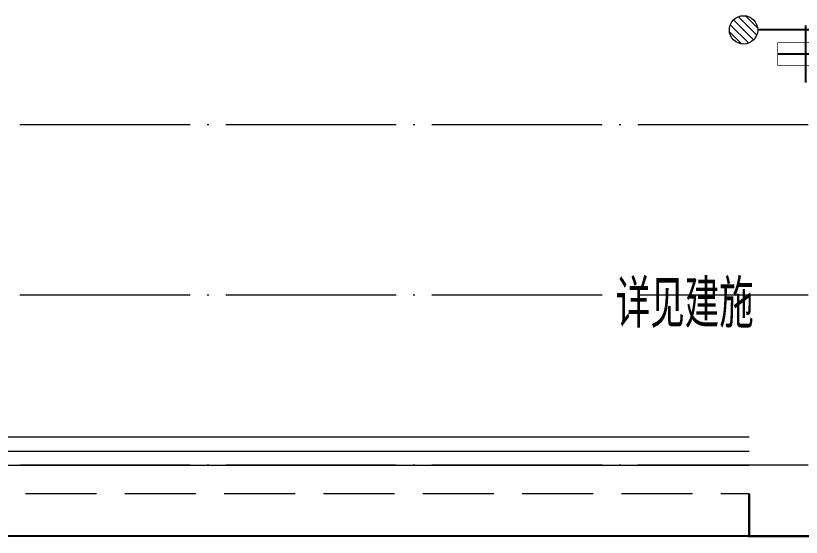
# Model space of a CAD drawing. Extents: x -518115 to 790560, y -210384 to 1628073.
# Drawn here: x 439332 to 442100, y 363570 to 365409 of the extents above; entities that cross this region are included whole.
import ezdxf

# ---------------------------------------------------------------- set-up
doc = ezdxf.new("R2010")
doc.units = 0
doc.header["$LTSCALE"] = 1000
doc.header["$MEASUREMENT"] = 0
doc.linetypes.add('DASH', pattern=[0.35, 0.25, -0.1])
doc.linetypes.add('DOTE', pattern=[2.42, 2, -0.2, 0.02, -0.2])
for name, color, linetype, lineweight in [('DOTE', 19, 'DOTE', 9), ('LVTRY', 1, 'Continuous', 13), ('平面-栏杆', 135, 'Continuous', 15), ('平面-看线', 45, 'Continuous', 15), ('平面-空调室内机', 176, 'Continuous', 9), ('空调', 76, 'Continuous', 13)]:
    doc.layers.add(name, color=color, linetype=linetype, lineweight=lineweight)
for name, color, linetype in [('PUB_TEXT', 4, 'Continuous'), ('VPIPE-凝结', 150, 'Continuous'), ('机电标识类', 1, 'Continuous'), ('看线', 251, 'Continuous')]:
    doc.layers.add(name, color=color, linetype=linetype)
doc.styles.add('_TCH_AXIS', font='COMPLEX', dxfattribs={"bigfont": 'GBCBIG'})

# ---------------------------------------------------------------- blocks, each defined once
blk = doc.blocks.new('dongkong')
blk.add_wipeout([(-603756, 210771), (-603756, 210570.8), (-603836, 210570.8), (-603836, 210771)])
at = {"layer": '机电标识类', "color": 250, "linetype": 'DASH', "ltscale": 400}
for p, q in [((-603796, 210771), (-603796, 210570.8)), ((-603896, 210670.7), (-603696, 210670.7))]:
    blk.add_line(p, q, dxfattribs=at)
at = {"layer": '空调', "color": 6, "linetype": 'DASH', "const_width": 2}
blk.add_lwpolyline([(-603756, 210771), (-603756, 210570.8), (-603836, 210570.8), (-603836, 210771)], close=True, dxfattribs=at)
blk = doc.blocks.new('GDGDRGDGDRGDR')
at = {"layer": '平面-空调室内机', "ltscale": 0.3, "xscale": -1, "rotation": 270}
blk.add_blockref('dongkong', (231445.9, 1046278.1), dxfattribs=at)
blk = doc.blocks.new('$lvtry$00000171')
for p, q in [((-74.2, 10.6), (-10.6, 74.2)), ((-69.8, -27.4), (27.4, 69.8)), ((-53, -53), (53, 53)), ((-27.4, -69.8), (69.8, 27.4)), ((10.6, -74.2), (74.2, -10.6))]:
    blk.add_line(p, q)
blk.add_circle((0, 0), 75)
blk.add_point((0, 0))
blk = doc.blocks.new('GDGDGDSDA')
at = {"layer": 'DOTE', "linetype": 'DOTE', "ltscale": 0.3}
for p, q in [((471334.8, 362758.3), (417334.8, 362758.3)), ((471334.8, 362158.3), (417334.8, 362158.3)), ((471334.8, 361558.3), (417334.8, 361558.3))]:
    blk.add_line(p, q, dxfattribs=at)

msp = doc.modelspace()

# ---------------------------------------------------------------- linework, layer by layer
at = {"color": 30, "const_width": 8}
msp.add_lwpolyline([(443066.6, 363723.7), (443066.6, 363573.7), (441916.6, 363573.7), (441916.6, 363723.7)], dxfattribs=at)
at = {"layer": '平面-栏杆'}
for points in [[(437266.6, 363873.7), (441916.6, 363873.7)], [(437266.6, 363823.7), (441916.6, 363823.7)]]:
    msp.add_lwpolyline(points, dxfattribs=at)
at = {"layer": '平面-看线', "linetype": 'DASH'}
msp.add_lwpolyline([(437266.6, 363723.7), (441916.6, 363723.7)], dxfattribs=at)
at = {"layer": '看线', "color": 202, "ltscale": 0.5}
msp.add_lwpolyline([(441916.6, 363573.7), (437266.6, 363573.7)], dxfattribs=at)

# ---------------------------------------------------------------- texts
at = {"layer": 'PUB_TEXT', "style": '_TCH_AXIS'}
msp.add_text('详见建施', height=168.79, dxfattribs=at).set_placement((441446.3, 364308.4))

# ---------------------------------------------------------------- next in the draw order: block references
msp.add_blockref('GDGDRGDGDRGDR', (0, -77208.4))

# ---------------------------------------------------------------- next in the draw order: linework, layer by layer
at = {"layer": 'VPIPE-凝结', "ltscale": 0.1}
msp.add_line((442286.6, 365358.7), (441946.6, 365358.7), dxfattribs=at)
at = {"layer": '平面-看线'}
msp.add_lwpolyline([(437266.6, 363923.7), (441916.6, 363923.7)], dxfattribs=at)

# ---------------------------------------------------------------- next in the draw order: block references
msp.add_blockref('GDGDGDSDA', (1281.8, 2265.4))
at = {"layer": 'LVTRY', "xscale": 0.6666666667107825, "yscale": 0.6666666667107825, "rotation": 269.9999999939778}
msp.add_blockref('$lvtry$00000171', (441896.6, 365358.7), dxfattribs=at)

doc.saveas('drawing.dxf')
